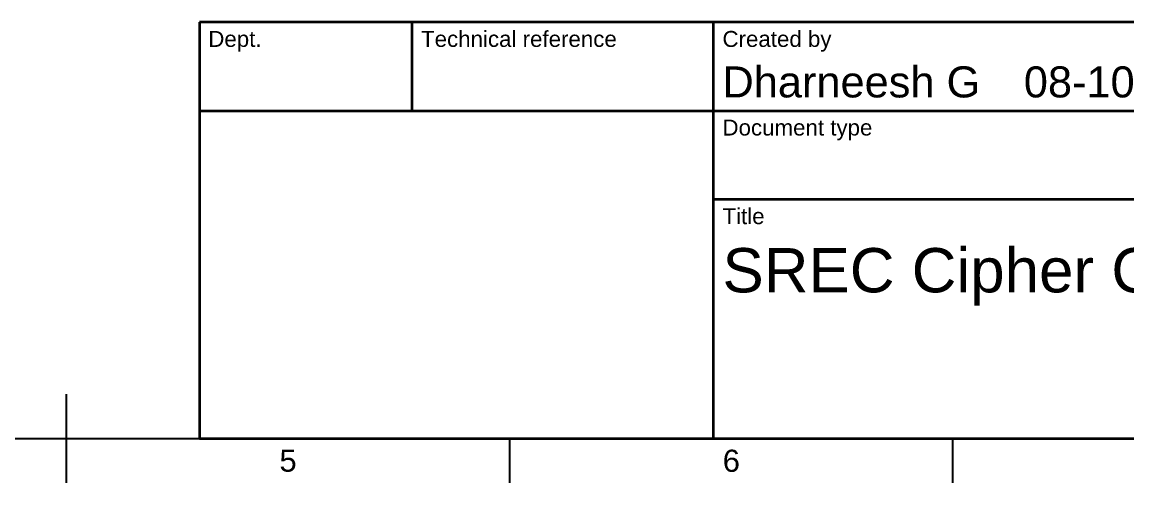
# Model space of a CAD drawing. Header units: millimetres. Extents: x 0 to 420, y 0 to 297.
# Drawn here: x 210 to 334.6, y 5 to 57 of the extents above; entities that cross this region are included whole.
import ezdxf
from ezdxf.enums import TextEntityAlignment as Align

# ---------------------------------------------------------------- set-up
doc = ezdxf.new("R2010")
doc.units = ezdxf.units.MM
doc.header["$LTSCALE"] = 0.75
doc.layers.add('BORDER', color=7, linetype='Continuous', lineweight=25)
doc.layers.add('TITLEBLOCK', color=7, linetype='Continuous', lineweight=35)
doc.styles.add('FusionTitle', font='arial.ttf')

# ---------------------------------------------------------------- blocks, each defined once
blk = doc.blocks.new('ISO_A3_SHEET')
at = {"layer": 'BORDER'}
for p, q in [((215, 5), (215, 15)), ((20, 10), (410, 10)), ((265, 5), (265, 10)), ((315, 5), (315, 10))]:
    blk.add_line(p, q, dxfattribs=at)
at = {"layer": 'BORDER', "style": 'FusionTitle'}
for s, p in [('5', (240, 7.5)), ('6', (290, 7.5))]:
    blk.add_text(s, height=2.5, dxfattribs=at).set_placement(p, align=Align.MIDDLE)
blk = doc.blocks.new('ISO_TITLEBLOCK')
at = {"layer": 'TITLEBLOCK'}
for p, q in [((0, 47), (-180, 47)), ((-180, 47), (-180, 0)), ((-156, 37), (-156, 47)), ((-122, 0), (-122, 47)), ((-180, 37), (0, 37)), ((-122, 27), (0, 27)), ((-180, 0), (0, 0))]:
    blk.add_line(p, q, dxfattribs=at)
at = {"layer": 'TITLEBLOCK', "style": 'FusionTitle'}
for s, p in [('Dept.', (-179, 46)), ('Technical reference', (-155, 46)), ('Created by', (-121, 46)), ('Document type', (-121, 36)), ('Title', (-121, 26))]:
    blk.add_text(s, height=1.8, dxfattribs=at).set_placement(p, align=Align.TOP_LEFT)
for tag, height, p in [('DEPT', 3.5, (-179, 42)), ('TECHNICAL_REFERENCE', 3.5, (-155, 42)), ('CREATED_BY', 3.5, (-121, 42)), ('APPROVED_BY', 3.5, (-60, 42)), ('DOCUMENT_TYPE', 3.5, (-121, 32)), ('DOCUMENT_STATUS', 3.5, (-60, 32)), ('TITLE_1', 5, (-121, 21.5)), ('TITLE_2', 5, (-121, 14)), ('TITLE_3', 5, (-121, 6.5)), ('DATE_OF_ISSUE', 3.5, (-50, 5))]:
    blk.add_attdef(tag, text='', height=height, dxfattribs=at).set_placement(p, align=Align.TOP_LEFT)
for tag, p in [('CREATED_DATE', (-62, 42)), ('APPROVED_DATE', (-0.99, 42))]:
    blk.add_attdef(tag, text='', height=3.5, dxfattribs=at).set_placement(p, align=Align.TOP_RIGHT)
for tag, height, p in [('DRAWING_NUMBER', 5, (-30.5, 19.75)), ('REV', 3.5, (-56, 4.85)), ('SHEET', 3.5, (-7.5, 4.85))]:
    blk.add_attdef(tag, text='', height=height, dxfattribs=at).set_placement(p, align=Align.TOP_CENTER)

msp = doc.modelspace()

# ---------------------------------------------------------------- block references
at = {"layer": 'BORDER'}
msp.add_blockref('ISO_A3_SHEET', (0, 0), dxfattribs=at)
at = {"layer": 'TITLEBLOCK'}
ref = msp.add_blockref('ISO_TITLEBLOCK', (410, 10), dxfattribs=at)
ref.add_attrib('CREATED_DATE', '08-10-2026', dxfattribs={"height": 3.5, "style": 'FusionTitle'}).set_placement((348, 52), align=Align.TOP_RIGHT)
ref.add_attrib('TITLE_1', 'SREC Cipher Core', dxfattribs={"height": 5, "style": 'FusionTitle'}).set_placement((289, 31.5), align=Align.TOP_LEFT)
ref.add_attrib('CREATED_BY', 'Dharneesh G', dxfattribs={"height": 3.5, "style": 'FusionTitle'}).set_placement((289, 52), align=Align.TOP_LEFT)

doc.saveas('drawing.dxf')
